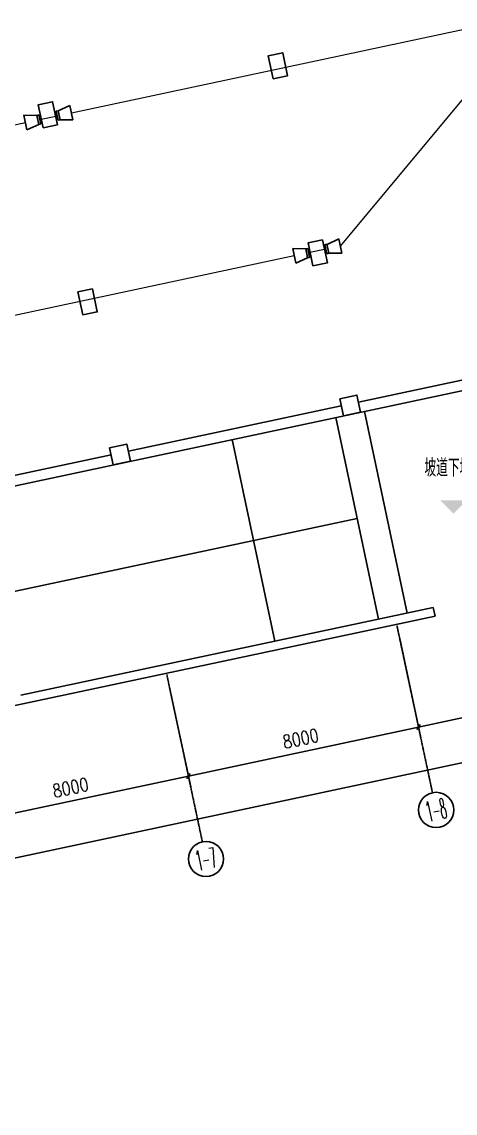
# Model space of a CAD drawing. Extents: x -781653 to 929899, y -295171 to 30012.
# Drawn here: x -287555 to -272818, y -224844 to -187768 of the extents above; entities that cross this region are included whole.
import ezdxf
from ezdxf.enums import TextEntityAlignment as Align

# ---------------------------------------------------------------- set-up
doc = ezdxf.new("R2010")
doc.units = 0
doc.header["$LTSCALE"] = 10
doc.header["$MEASUREMENT"] = 0
doc.linetypes.add('CENTER', pattern=[2, 1.25, -0.25, 0.25, -0.25])
doc.layers.get('0').update_dxf_attribs({"linetype": 'CONTINUOUS'})
doc.layers.get('Defpoints').update_dxf_attribs({"linetype": 'CONTINUOUS'})
for name, color, linetype in [('A-STAIRS', 9, 'CONTINUOUS'), ('AXIS', 3, 'CONTINUOUS'), ('AXIS_TEXT', 7, 'CONTINUOUS'), ('COLU', 1, 'CONTINUOUS'), ('DIM_ELEV', 3, 'CONTINUOUS'), ('DOTE', 8, 'CENTER'), ('PUB_DIM', 3, 'CONTINUOUS'), ('RD-equip', 3, 'CONTINUOUS'), ('TEXT', 7, 'CONTINUOUS'), ('结构墙', 1, 'CONTINUOUS')]:
    doc.layers.add(name, color=color, linetype=linetype)
doc.layers.add('RD-line', color=2, linetype='CONTINUOUS', lineweight=0)
doc.layers.get('DOTE').off()
doc.styles.add('_TCH_AXIS', font='COMPLEX', dxfattribs={"bigfont": 'GBCBIG'})
doc.styles.add('_TEL_DIM', font='SIMPLEX', dxfattribs={"width": 0.8, "height": 3.5, "bigfont": 'HZTXT'})
doc.styles.add('COMPLEX', font='COMPLEX')
doc.styles.add('DIM_FONT', font='SIMPLEX', dxfattribs={"width": 0.8, "bigfont": 'HZTXT'})
doc.styles.add('FS2', font='tjromans.shx', dxfattribs={"width": 0.8, "bigfont": 'tjhztxt.shx'})
doc.linetypes.add('BRA', pattern='A,2.8,-0.1,["B",_TEL_DIM,S=0.07,R=0,X=0,Y=-0.12],-0.25', length=3.15)
doc.dimstyles.new('DIMN300', dxfattribs={"dimscale": 3, "dimtxt": 300, "dimasz": 100, "dimexe": 250, "dimexo": 300, "dimgap": 150, "dimtad": 1, "dimdec": 0, "dimzin": 0, "dimdsep": 46, "dimtxsty": 'DIM_FONT', "dimblk": 'ARCHTICK', "dimcen": 0.09, "dimclrt": 7, "dimazin": 2, "dimtfac": 1, "dimtdec": 0, "dimtix": 1, "dimtmove": 2, "dimatfit": 3, "dimfxl": 0, "dimtolj": 1, "dimtzin": 0, "dimarcsym": 0})

# ---------------------------------------------------------------- blocks, each defined once
blk = doc.blocks.new('A$C7EC620A8')
at = {"layer": 'COLU'}
for points in [[(70286, 30228), (70775, 30332), (70609, 31115), (70120, 31011), (70286, 30228)], [(62461, 28563), (62950, 28667), (62784, 29450), (62295, 29346), (62461, 28563)], [(71639, 23871), (72128, 23975), (71961, 24757), (71472, 24653), (71639, 23871)], [(63814, 22206), (64303, 22310), (64137, 23092), (63648, 22988), (63814, 22206)], [(72547, 19361), (73134, 19486), (73259, 18899), (72672, 18774)], [(64723, 17696), (65309, 17821), (65434, 17234), (64847, 17109)]]:
    blk.add_lwpolyline(points, close=True, dxfattribs=at)
at = {"layer": '结构墙', "linetype": 'ByBlock'}
for p, q in [((60250, 16131), (88811, 22208)), ((80424, 20781), (73186, 19241)), ((72599, 19116), (65361, 17576)), ((64775, 17451), (60667, 16577)), ((61707, 9284), (75726, 12267)), ((75726, 12267), (75789, 11974)), ((75789, 11974), (61770, 8991))]:
    blk.add_line(p, q, dxfattribs=at)
blk.add_arc((59522, 19554), 10800, 210.9221, 282.0126, dxfattribs=at)
blk = doc.blocks.new('_AXISO')
blk.add_circle((0, 0), 0.5)
at = {"layer": 'AXIS_TEXT', "style": 'COMPLEX', "width": 1.041667}
blk.add_attdef('A', text='', height=0.56, dxfattribs=at).set_placement((-0.25, -0.28), (0.25, -0.28), align=Align.FIT)
blk = doc.blocks.new('_ArchTick')
at = {"color": 0, "linetype": 'ByBlock', "const_width": 0.4}
blk.add_lwpolyline([(-0.5, -0.5), (0.5, 0.5)], dxfattribs=at)
blk = doc.blocks.new('*D223')
at = {"layer": 'Defpoints', "color": 0}
for p in [(82358, 20185), (74533, 18520), (75267, 15073)]:
    blk.add_point(p, dxfattribs=at)
at = {"layer": 'PUB_DIM', "color": 0, "lineweight": -2}
for p, q in [((82452, 19745), (83170, 16371)), ((74627, 18080), (75345, 14706)), ((83092, 16738), (75267, 15073))]:
    blk.add_line(p, q, dxfattribs=at)
at = {"layer": 'PUB_DIM', "color": 0, "lineweight": -2, "xscale": 150, "yscale": 150, "zscale": 150}
for p, rotation in [((83092, 16738), 12.01260007440828), ((75267, 15073), 192.0126000744082)]:
    blk.add_blockref('_ArchTick', p, dxfattribs=dict(at, rotation=rotation))
at = {"layer": 'PUB_DIM', "color": 7, "insert": (79085, 16346), "char_height": 450, "attachment_point": 5, "rotation": 12.0126, "style": 'DIM_FONT'}
blk.add_mtext('\\A1;8000', dxfattribs=at)
blk = doc.blocks.new('*D224')
at = {"layer": 'Defpoints', "color": 0}
for p in [(74533, 18520), (66709, 16855), (67442, 13408)]:
    blk.add_point(p, dxfattribs=at)
at = {"layer": 'PUB_DIM', "color": 0, "lineweight": -2}
for p, q in [((74627, 18080), (75345, 14706)), ((66802, 16415), (67520, 13041)), ((75267, 15073), (67442, 13408))]:
    blk.add_line(p, q, dxfattribs=at)
at = {"layer": 'PUB_DIM', "color": 0, "lineweight": -2, "xscale": 150, "yscale": 150, "zscale": 150}
for p, rotation in [((75267, 15073), 12.01260007440828), ((67442, 13408), 192.0126000744082)]:
    blk.add_blockref('_ArchTick', p, dxfattribs=dict(at, rotation=rotation))
at = {"layer": 'PUB_DIM', "color": 7, "insert": (71261, 14681), "char_height": 450, "attachment_point": 5, "rotation": 12.0126, "style": 'DIM_FONT'}
blk.add_mtext('\\A1;8000', dxfattribs=at)
blk = doc.blocks.new('*D225')
at = {"layer": 'Defpoints', "color": 0}
for p in [(66709, 16855), (58884, 15190), (59617, 11743)]:
    blk.add_point(p, dxfattribs=at)
at = {"layer": 'PUB_DIM', "color": 0, "lineweight": -2}
for p, q in [((66802, 16415), (67520, 13041)), ((58977, 14750), (59695, 11376)), ((67442, 13408), (59617, 11743))]:
    blk.add_line(p, q, dxfattribs=at)
at = {"layer": 'PUB_DIM', "color": 0, "lineweight": -2, "xscale": 150, "yscale": 150, "zscale": 150}
for p, rotation in [((67442, 13408), 12.01260007440828), ((59617, 11743), 192.0126000744082)]:
    blk.add_blockref('_ArchTick', p, dxfattribs=dict(at, rotation=rotation))
at = {"layer": 'PUB_DIM', "color": 7, "insert": (63436, 13016), "char_height": 450, "attachment_point": 5, "rotation": 12.0126, "style": 'DIM_FONT'}
blk.add_mtext('\\A1;8000', dxfattribs=at)
blk = doc.blocks.new('*D231')
at = {"layer": 'Defpoints', "color": 0}
for p in [(167844, 38375), (168889, 33466), (19760, 6865)]:
    blk.add_point(p, dxfattribs=at)
at = {"layer": 'PUB_DIM', "color": 0, "lineweight": -2}
for p, q in [((167938, 37935), (168967, 33099)), ((20804, 1955), (168889, 33466)), ((19853, 6424), (20882, 1589))]:
    blk.add_line(p, q, dxfattribs=at)
at = {"layer": 'PUB_DIM', "color": 0, "lineweight": -2, "xscale": 150, "yscale": 150, "zscale": 150}
for p, rotation in [((168889, 33466), 12.01260007422204), ((20804, 1955), 192.0126000742221)]:
    blk.add_blockref('_ArchTick', p, dxfattribs=dict(at, rotation=rotation))
at = {"layer": 'PUB_DIM', "color": 7, "insert": (94753, 18151), "char_height": 450, "attachment_point": 5, "rotation": 12.0126, "style": 'DIM_FONT'}
blk.add_mtext('\\A1;151400', dxfattribs=at)
blk = doc.blocks.new('adasdasdasd')
at = {"layer": 'RD-equip'}
for p, q in [((-151, 430), (-251, 0)), ((-154, 500), (-154, 430)), ((-154, 500), (159, 500)), ((-154, 430), (159, 430)), ((251, 0), (158, 430)), ((159, 500), (159, 430)), ((-251, 0), (251, 0))]:
    blk.add_line(p, q, dxfattribs=at)
blk = doc.blocks.new('A$C447C5B7F')
at = {"layer": 'AXIS', "linetype": 'ByBlock'}
for p, q in [((74533.3, 18519.7), (75741.5, 12842)), ((66708.5, 16854.7), (67916.7, 11176.9))]:
    blk.add_line(p, q, dxfattribs=at)
ref = blk.add_blockref('_AXISO', (75866.4, 12255.1), dxfattribs=dict(at, xscale=1200, yscale=1200, zscale=1200))
ref.add_attrib('A', '1-8', dxfattribs={"layer": 'AXIS_TEXT', "linetype": 'ByBlock', "height": 678.82, "rotation": 12.0126, "style": '_TCH_AXIS', "width": 0.381818}).set_placement((75605, 11852.5), (76269, 11993.8), align=Align.FIT)
ref = blk.add_blockref('_AXISO', (68041.5, 10590.1), dxfattribs=dict(at, xscale=1200, yscale=1200, zscale=1200))
ref.add_attrib('A', '1-7', dxfattribs={"layer": 'AXIS_TEXT', "linetype": 'ByBlock', "height": 678.82, "rotation": 12.0126, "style": '_TCH_AXIS', "width": 0.381818}).set_placement((67780.2, 10187.5), (68444.2, 10328.7), align=Align.FIT)
at = {"layer": 'PUB_DIM'}
dim = blk.add_aligned_dim(p1=(19759.6, 6864.6), p2=(167844.2, 38375), distance=-5019.3, dimstyle='DIMN300', override={"dimscale": 1.5}, dxfattribs=at)
dim.commit()
dim.dimension.update_dxf_attribs({"geometry": '*D231', "text_midpoint": (94752.9, 18150.6)})
for base, p1, p2, picture, middle in [((75266.7, 15073.2), (82358.1, 20184.8), (74533.3, 18519.7), '*D223', (79085.4, 16345.9)), ((67441.9, 13408.2), (74533.3, 18519.7), (66708.5, 16854.7), '*D224', (71260.6, 14680.9)), ((59617.1, 11743.2), (66708.5, 16854.7), (58883.7, 15189.7), '*D225', (63435.8, 13015.8))]:
    dim = blk.add_linear_dim(base=base, p1=p1, p2=p2, angle=12.0126, dimstyle='DIMN300', override={"dimscale": 1.5}, dxfattribs=at)
    dim.commit()
    dim.dimension.update_dxf_attribs({"geometry": picture, "text_midpoint": middle})

msp = doc.modelspace()

# ---------------------------------------------------------------- hatches: boundary and pattern name
at = {"layer": 'DIM_ELEV', "linetype": 'ByBlock'}
msp.add_hatch(color=256, dxfattribs=at).paths.add_polyline_path([(-272873.1, -204477.2), (-273323.1, -204027.2), (-272423.1, -204027.2)])

# ---------------------------------------------------------------- linework, layer by layer
at = {"layer": 'A-STAIRS', "linetype": 'ByBlock'}
for p, q in [((-275425.1, -208060.6), (-276882, -201213.9)), ((-274447, -207852.5), (-275903.9, -201005.8)), ((-278946.3, -208809.9), (-280403.2, -201963.1))]:
    msp.add_line(p, q, dxfattribs=at)
msp.add_lwpolyline([(-299138.3, -189990.2), (-296617.9, -201835.1, 0.4142136), (-288314.3, -207224.9), (-276153.6, -204637.2)], format="xyb", dxfattribs=at)
at = {"layer": 'RD-line', "linetype": 'BRA', "ltscale": 0.8}
for p, q in [((-285867, -190857.1), (-271782.9, -187860.2)), ((-270385.5, -187768.5), (-276724.5, -195384.9)), ((-301516.7, -194187.1), (-287432.5, -191190.2)), ((-286943.2, -191086.1), (-286356.3, -190961.2)), ((-278289.9, -195718), (-292374.1, -198715)), ((-277213.8, -195489.1), (-277800.6, -195613.9))]:
    msp.add_line(p, q, dxfattribs=at)

# ---------------------------------------------------------------- block references
at = {"layer": 'DOTE'}
msp.add_blockref('A$C447C5B7F', (-349332.1, -226799.4), dxfattribs=at)
at = {"layer": 'RD-equip', "rotation": 281.8676009229629}
for p in [(-287433.3, -191186.5), (-278289.9, -195718)]:
    msp.add_blockref('adasdasdasd', p, dxfattribs=at)
at = {"layer": 'RD-equip', "xscale": -1, "rotation": 102.1575992250562}
for p in [(-285867.8, -190853.4), (-276724.5, -195384.9)]:
    msp.add_blockref('adasdasdasd', p, dxfattribs=at)
at = {"layer": '结构墙'}
msp.add_blockref('A$C7EC620A8', (-349293.1, -219932.3), dxfattribs=at)

# ---------------------------------------------------------------- texts
at = {"layer": 'TEXT', "style": 'FS2', "width": 0.7}
msp.add_text('坡道下坡点', height=600, rotation=0.16112, dxfattribs=at).set_placement((-273863.4, -203220.9))

doc.saveas('drawing.dxf')
